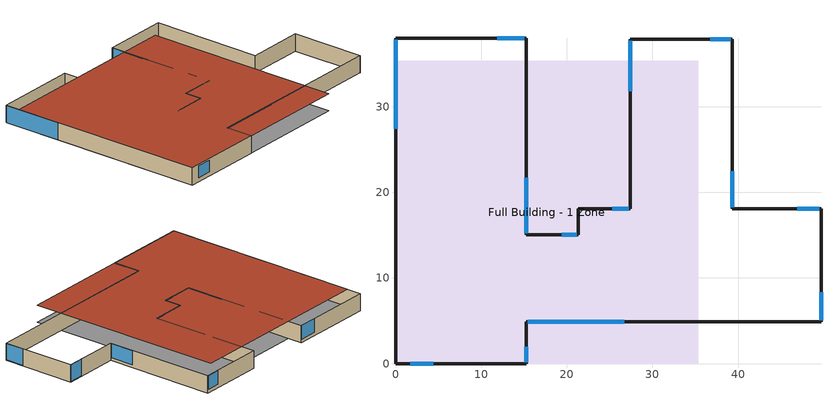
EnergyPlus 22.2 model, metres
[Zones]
Full Building - 1 Zone
 floor adiabatic (Medium Floor): 35.36,0 0,0 0,35.36 35.36,35.36 z0
 wall outside (Medium Exterior Wall): 0,0 15.24,0 15.24,4.88 49.68,4.88 49.68,18.07 39.32,18.07 39.32,37.89 27.43,37.89 27.43,18.07 21.34,18.07 21.34,15.03 15.24,15.03 15.24,37.98 0,37.98 0,0 z0:3.05
 window (Double Pane Window): 1.71,0 4.42,0 z0.67:2.74; 15.24,0.18 15.24,1.95 z0.76:2.96; 15.42,4.88 26.7,4.88 / 27.43,37.7 27.43,31.79 / 15.24,15.21 15.24,21.7 / 0,37.8 0,27.4 z0.03:3.02; 49.68,5.06 49.68,8.32 z0.12:3.02; 49.5,18.07 46.91,18.07 z0.09:3.02; 39.32,18.26 39.32,22.46 z0.52:3.02; 39.14,37.89 36.73,37.89 z0.64:3.02; 27.25,18.07 25.3,18.07 z0.55:2.96; 21.15,15.03 19.42,15.03 z0.82:2.96; 15.06,37.98 11.86,37.98 z0.58:3.02
 roof outside (Medium Roof/Ceiling): 0,35.36 0,0 35.36,0 35.36,35.36 z3.05
[Building]
Adult Education Center: North Axis {deg}=0; Terrain=Suburbs; Loads Convergence Tolerance Value {W}=0.04; Temperature Convergence Tolerance Value {deltaC}=0.4; Solar Distribution=MinimalShadowing; Maximum Number of Warmup Days=25; Minimum Number of Warmup Days=6
[Site:Location]
CHICAGO_IL_USA Design_Conditions: Latitude {deg}=41.78; Longitude {deg}=-87.75; Time Zone {hr}=-6; Elevation {m}=190
[SizingPeriod:DesignDay] Day of Month=21; Humidity Condition Type=Wetbulb; Barometric Pressure {Pa}=99063; Rain Indicator=No; Snow Indicator=No; Daylight Saving Time Indicator=No; Solar Model Indicator=ASHRAEClearSky
Name | Month | Day Type | Maximum Dry-Bulb Temperature {C} | Daily Dry-Bulb Temperature Range {deltaC} | Wetbulb or DewPoint at Maximum Dry-Bulb {C} | Wind Speed {m/s} | Wind Direction {deg} | Sky Clearness
CHICAGO Ann Htg 99% Condns DB | 1 | WinterDesignDay | -17.3 | 0 | -17.3 | 4.9 | 270 | 0
CHICAGO Ann Clg 1% Condns DB=>MWB | 7 | SummerDesignDay | 31.5 | 10.7 | 23 | 5.3 | 230 | 1
[Material]
Name | Roughness | Thickness {m} | Conductivity {W/m-K} | Density {kg/m3} | Specific Heat {J/kg-K}
G01a 19mm gypsum board | MediumSmooth | 0.019 | 0.16 | 800 | 1090
M01 100mm brick | MediumRough | 0.1016 | 0.89 | 1920 | 790
I02 50mm insulation board | MediumRough | 0.0508 | 0.03 | 43 | 1210
M14a 100mm heavyweight concrete | MediumRough | 0.1016 | 1.95 | 2240 | 900
F16 Acoustic tile | MediumSmooth | 0.0191 | 0.06 | 368 | 590
M05 200mm concrete block | MediumRough | 0.2032 | 1.11 | 800 | 920
[Material:AirGap]
Name | Thermal Resistance {m2-K/W}
F04 Wall air space resistance | 0.15
F05 Ceiling air space resistance | 0.18
[WindowMaterial:Glazing]
CLEAR 3MM: Optical Data Type=SpectralAverage; Thickness {m}=0.003; Solar Transmittance at Normal Incidence=0.837; Front Side Solar Reflectance at Normal Incidence=0.075; Back Side Solar Reflectance at Normal Incidence=0.075; Visible Transmittance at Normal Incidence=0.898; Front Side Visible Reflectance at Normal Incidence=0.081; Back Side Visible Reflectance at Normal Incidence=0.081; Infrared Transmittance at Normal Incidence=0; Front Side Infrared Hemispherical Emissivity=0.84; Back Side Infrared Hemispherical Emissivity=0.84; Conductivity {W/m-K}=0.9
[WindowMaterial:Gas]
AIR 13MM: Gas Type=Air; Thickness {m}=0.0127
[Construction]
Double Pane Window: CLEAR 3MM, AIR 13MM, CLEAR 3MM
Medium Exterior Wall: M01 100mm brick, I02 50mm insulation board, F04 Wall air space resistance, G01a 19mm gypsum board
Medium Roof/Ceiling: M14a 100mm heavyweight concrete, F05 Ceiling air space resistance, F16 Acoustic tile
Medium Partitions: G01a 19mm gypsum board, F04 Wall air space resistance, G01a 19mm gypsum board
Medium/Heavy Partitions: G01a 19mm gypsum board, M01 100mm brick, M05 200mm concrete block, G01a 19mm gypsum board
Medium Floor: F16 Acoustic tile, F05 Ceiling air space resistance, M14a 100mm heavyweight concrete
[Zone]
Full Building - 1 Zone: Type=1; Multiplier=1; Ceiling Height {m}=Autocalculate; Volume {m3}=Autocalculate
[InternalMass] Zone or ZoneList=Full Building - 1 Zone
Name | Construction | Surface Area {m2}
Zn001:IntM001 | Medium Partitions | 956.9014
Zn001:IntM002 | Medium/Heavy Partitions | 1757.725
[People]
Full Building - 1 Zone_People_1: Zone or ZoneList or Space or SpaceList=Full Building - 1 Zone; Number of People Schedule=Office Occupancy; Number of People Calculation Method=People; Number of People=205; Fraction Radiant=0.7; Activity Level Schedule=Activity Lvl   1
[Lights]
Full Building - 1 Zone_Lights_1: Zone or ZoneList or Space or SpaceList=Full Building - 1 Zone; Schedule=Office Lighting and Receptacles; Design Level Calculation Method=LightingLevel; Lighting Level {W}=26360; Return Air Fraction=0; Fraction Radiant=0.2; Fraction Visible=0.2; Fraction Replaceable=0
[ZoneInfiltration:DesignFlowRate]
Full Building - 1 Zone_Infil_1: Zone or ZoneList or Space or SpaceList=Full Building - 1 Zone; Schedule=On; Design Flow Rate Calculation Method=Flow/Zone; Design Flow Rate {m3/s}=0.75; Constant Term Coefficient=0.606; Temperature Term Coefficient=0.03636; Velocity Term Coefficient=0.117717; Velocity Squared Term Coefficient=0
[ZoneControl:Thermostat]
Full Building - 1 Zone Thermostat: Zone or ZoneList=Full Building - 1 Zone; Control Type Schedule=HVACTemplate-Always 4; Control 1=All Zones Dual SP Control
[ThermostatSetpoint:DualSetpoint]
All Zones Dual SP Control: Heating Setpoint Temperature Schedule=Htg-SetP-Sch; Cooling Setpoint Temperature Schedule=Clg-SetP-Sch
[ZoneHVAC:IdealLoadsAirSystem]
Full Building - 1 Zone Ideal Loads Air System: Maximum Heating Supply Air Temperature {C}=50; Minimum Cooling Supply Air Temperature {C}=13; Maximum Heating Supply Air Humidity Ratio {kgWater/kgDryAir}=0.0156; Minimum Cooling Supply Air Humidity Ratio {kgWater/kgDryAir}=0.0077; Heating Limit=NoLimit; Cooling Limit=NoLimit; Dehumidification Control Type=ConstantSensibleHeatRatio; Cooling Sensible Heat Ratio=0.7; Humidification Control Type=None; Demand Controlled Ventilation Type=None; Outdoor Air Economizer Type=NoEconomizer; Heat Recovery Type=None; Sensible Heat Recovery Effectiveness=0.7; Latent Heat Recovery Effectiveness=0.65
[Zone equipment]
Full Building - 1 Zone: Full Building - 1 Zone Ideal Loads Air System
[Schedule:Compact]
Office Occupancy: Through: 12/31, For: Weekdays SummerDesignDay, Until: 08:00, 0, Until: 12:00, 0.95, Until: 13:00, 0.5, Until: 17:00, 0.95, Until: 24:00, 0, For: Saturday WinterDesignDay, Until: 08:00, 0, Until: 12:00, 0.3, Until: 24:00, 0, For: Sunday Holidays AllOtherDays, Until: 24:00, 0
Office Lighting and Receptacles: Through: 12/31, For: Weekdays SummerDesignDay, Until: 05:00, 0.05, Until: 07:00, 0.1, Until: 08:00, 0.3, Until: 17:00, 0.9, Until: 18:00, 0.5, Until: 20:00, 0.3, Until: 22:00, 0.2, Until: 23:00, 0.1, Until: 24:00, 0.05, For: Saturday WinterDesignDay, Until: 06:00, 0.05, Until: 08:00, 0.1, Until: 12:00, 0.3, Until: 17:00, 0.15, Until: 24:00, 0.05, For: Sunday Holidays AllOtherDays, Until: 24:00, 0.05
On: Through: 12/31, For: AllDays, Until: 24:00, 1
Activity Lvl   1: Through:12/31, For: AllDays, Until: 24:00, 131.8
Htg-SetP-Sch: Through: 12/31, For: WeekDays CustomDay1 CustomDay2, Until: 6:00, 13, Until: 7:00, 18, Until: 21:00, 23, Until: 24:00, 13, For: WeekEnds Holiday, Until: 24:00, 13, For: SummerDesignDay, Until: 24:00, 13, For: WinterDesignDay, Until: 24:00, 23
Clg-SetP-Sch: Through: 12/31, For: WeekDays CustomDay1 CustomDay2, Until: 7:00, 32, Until: 21:00, 24, Until: 24:00, 32, For: WeekEnds Holiday, Until: 24:00, 32, For: SummerDesignDay, Until: 24:00, 24, For: WinterDesignDay, Until: 24:00, 32
HVACTemplate-Always 4: Through: 12/31, For: AllDays, Until: 24:00, 4
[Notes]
Basic file description: Simple one zone model of building.
Highlights:  Illustration of using a 1 zone model to create energy calculations
for a more complex building.  Tutorial for EnergyPlus Basics Manual.
Simulation Location/Run: CHICAGO_IL_USA TMY2-94846, 2 design days, 1 run period,
Run Control executes the run periods using the weather file
Location:                Chicago, IL
Design Days:             CHICAGO_IL_USA Annual Heating 99% Design Conditions DB, MaxDB= -17.3°C
CHICAGO_IL_USA Annual Cooling 1% Design Conditions, MaxDB=  31.5°C MCWB=  23.0°C
Run Period (Weather File): 1/1 through 12/31, CHICAGO_IL_USA TMY2-94846
Run Control:             Design Days only.
Building: <more details about building.  metric units, if also english enclose in []{} or ()>
Floor Area:              1250 m2 - Floor and roof are represented as equivalent area (as opposed to following vertices).
Number of Stories:       1
Zone Description Details:
Internal gains description
Interzone Surfaces           : None
Internal Mass                : Medium Partitions, m2; Heavy/Medium Partitions, m2
People                       : 205 with a Office Occupancy
Windows                      : Double Pane Windows
Detached Shading             : None
Daylight                     : None
Natural Ventilation          : Infiltration only.
Compact Schedules (preferred): Yes
Solar Distribution           : Minimal shadowing (equivalent area floor/roof)
Purchased Air                : Compact HVAC Purchased Air
Zonal Equipment:
Central Air Handling Equipment:
System Equipment Autosize:
Purchased Cooling:
Purchased Heating:
Results: <how are results reported>
Standard Reports:
Timestep or Hourly Variables:
Time bins Report:
HTML Report:
Environmental Emissions:
Utility Tariffs:
